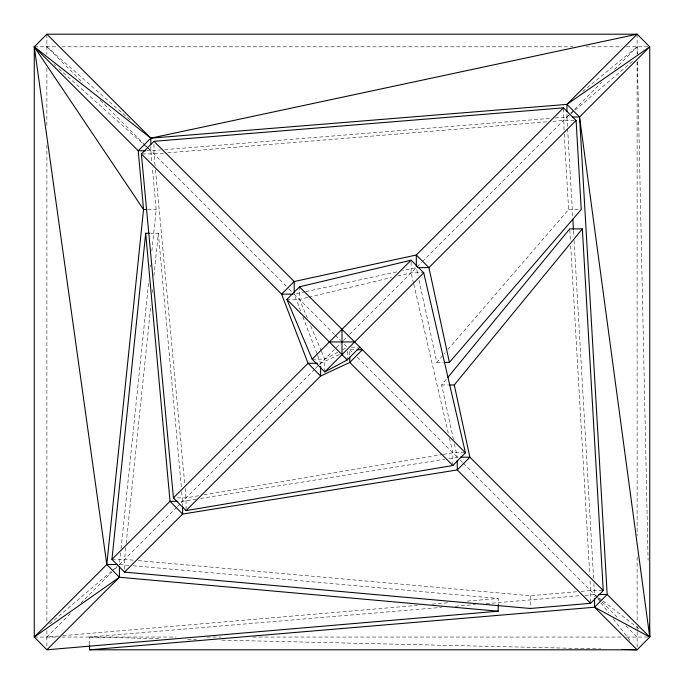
<?xml version="1.0" encoding="UTF-8"?>
<svg xmlns="http://www.w3.org/2000/svg" width="684" height="684" viewBox="0 0 684 684"><rect width="100%" height="100%" fill="white"/><g stroke="black" fill="none" stroke-linecap="round" stroke-linejoin="round"><path stroke-width="0.51" stroke-dasharray="3.42 2.56" d="M120.623 552.826L119.418 564.522L128.994 565.377M121.068 548.577L148.796 280.722M150.224 266.905L150.446 264.776M151.874 250.96L156.166 209.509L152.361 167.554M125.77 547.687L124.556 559.375L124.556 571.054M126.207 543.438L150.839 305.492M152.156 292.743L152.489 289.554M153.917 275.746L158.32 233.253L150.959 233.253M453.475 439.65L441.659 384.947L446.404 379.167M419.018 280.115L436.794 362.409L445.156 352.696M447.952 349.464L568.618 209.509L564.266 134.244M70.298 613.634L46.88 637.052L58.585 636.052M80.849 603.091L111.86 572.072M114.809 569.122L118.657 565.275M119.341 564.599L176.703 507.229M177.455 506.476L180.473 503.458M181.115 502.817L314.631 369.309M315.384 368.556L318.599 365.333M319.36 364.581L340.504 343.428M343.505 340.435L348.797 335.143M349.515 334.425L416.317 267.615L402.748 270.565M417.078 266.863L421.601 262.331M422.353 261.579L569.952 113.98M570.695 113.236L573.731 110.21M574.474 109.457L601.655 82.285M614.48 69.46L637.12 46.811L637.283 54.284M49.675 623.928L111.304 571.431M112.116 570.738L116.981 566.591M555.228 117.947L566.933 116.998L570.182 114.245M570.995 113.561L574.244 110.808M575.056 110.115L633.495 60.577M582.623 91.519L637.12 46.811M337.879 352.166L324.772 359.16L312.161 359.16M342.556 349.669L347.241 347.173L342.752 342.684M339.435 354.526L320.642 363.289L318.539 363.289M307.766 297.454L299.498 299.43L286.878 299.43M308.8 297.215L391.487 277.49M397.686 276.02L411.127 272.813L423.738 272.813M296.283 293.675L304.637 291.863M305.68 291.641L397.532 271.693M198.651 495.755L186.048 497.884L174.488 497.884M203.9 494.865L442.326 454.535M443.369 454.356L452.825 452.757L465.436 452.757M196.308 499.115L182.628 501.312L178.421 501.312M200.515 498.439L444.634 459.221M448.841 458.545L459.366 457.194M62.843 635.692L417.3 605.383M432.202 604.109L448.165 602.749M467.326 601.108L498.2 598.466L498.2 604.844M138.365 560.615L530.203 595.73L576.851 591.745M581.092 591.378L590.634 590.566L603.245 590.566M89.57 644.49L89.57 637.052L441.462 607.392M455.287 606.229L475.483 604.528M486.119 603.63L580.733 595.653M584.982 595.294L596.653 594.49M163.561 153.139L153.986 153.917L141.374 153.917M167.811 152.788L547.516 121.761M552.834 121.333L563.471 120.461L576.09 120.461M146.632 150.771L160.415 149.993M164.673 149.651L550.971 118.298M34.268 46.811L57.55 46.811M61.825 46.811L573.081 46.811M585.889 46.811L622.175 46.811M626.45 46.811L649.732 46.811M566.933 113.843L566.933 116.998L570.088 116.998M147.753 209.509L156.166 209.509M568.618 209.509L581.229 209.509M351.439 347.173L357.749 347.173M349.772 355.013L349.772 349.704L355.022 349.704M436.794 362.409L443.095 362.409M441.659 384.947L447.969 384.947M111.945 559.375L124.556 559.375L134.115 560.23M34.268 637.052L57.55 637.052M61.825 637.052L176.027 637.052M206.978 637.052L220.855 637.052M252.875 637.052L622.175 637.052M626.45 637.052L647.628 637.052M89.57 637.052L160.022 638.694M187.767 639.343L196.308 639.54M221.924 640.139L600.834 648.954M133.243 565.762L498.2 598.466M597.901 597.064L594.55 594.49L593.874 582.759M598.731 597.713L602.074 600.296M602.912 600.937L639.702 629.314M130.046 119.888L46.88 46.811L83.038 82.969M54.087 64.493L55.678 65.912M58.85 68.733L142.905 143.7M143.7 144.41L146.077 146.53M146.872 147.231L150.839 150.771L151.882 162.313M100.368 100.3L144.811 144.743M145.564 145.495L147.821 147.761M148.573 148.513L288.169 288.101M288.922 288.853L293.445 293.376M334.544 334.476L294.197 294.129L300.618 310.929M335.288 335.22L340.512 340.444M349.772 349.704L352.029 351.961M357.287 357.228L457.263 457.194L457.263 459.323M460.272 460.212L462.538 462.469M463.29 463.222L597.542 597.474M598.286 598.218L601.279 601.21M602.023 601.954L618.447 618.387M625.92 625.851L637.12 637.052M597.132 597.842L594.55 594.49L594.55 596.61M597.782 598.68L600.355 602.031M601.005 602.869L608.743 612.924M613.257 618.789L631.315 642.259M307.373 318.034L299.498 299.43L299.498 286.818M310.681 325.866L321.044 350.345M321.463 351.328L324.772 359.16L324.772 371.908M302.884 316.854L317.248 354.397M317.624 355.389L320.642 363.289L320.642 365.41M413.529 283.21L411.127 272.813L411.127 260.202M413.777 284.253L448.242 432.998M449.448 438.196L452.825 452.757L452.825 465.505M416.77 269.701L418.121 275.951M454.364 443.779L457.263 457.194M155.071 165.596L153.986 153.917L153.986 141.306M155.473 169.846L184.766 484.084M185.159 488.333L186.048 497.884L186.048 509.571M158.32 233.253L181.371 487.478M181.756 491.736L182.628 505.553M566.933 116.998L567.549 127.66M567.617 128.72L572.73 217.187M573.534 231.038L573.842 236.373M574.09 240.631L593.626 578.502M564.026 130.003L563.471 107.85M569.798 229.927L570.413 240.563M570.721 245.881L589.711 574.611M590.078 580.99L590.634 603.314M637.437 61.757L648.09 560.205M637.12 34.2L637.12 54.284M637.12 61.757L637.12 535.658M637.12 557.007L637.12 622.115M637.12 626.382L637.12 630.648M637.12 631.717L637.12 647.68M530.203 595.73L530.203 608.478M347.241 351.422L347.241 359.921M150.839 146.564L150.839 150.771M46.88 34.2L46.88 54.284M46.88 68.161L46.88 125.796M46.88 145.008L46.88 622.115M46.88 630.648L46.88 649.8"/><path stroke-width="1.03" d="M498.2 604.844L498.2 611.214L46.88 649.8L34.268 637.052L106.798 564.522L143.546 209.509L138.219 150.771L34.268 46.811L46.88 34.2L637.12 34.2L649.732 46.811L649.732 637.052L637.12 649.8L89.57 649.8L89.57 645.551M447.755 377.517L569.738 228.858L582.349 228.858L603.245 590.566L590.634 603.314L530.203 608.478L124.556 572.123L111.945 559.375L145.701 233.253L149.907 233.253M449.012 384.947L454.27 384.947L582.349 228.858M444.147 362.409L449.405 362.409L581.229 209.509L576.09 120.461L563.471 107.85L153.986 141.306L141.374 153.917L173.437 497.884L186.048 510.632L452.825 465.505L465.436 452.757L423.738 272.813L411.127 260.202L299.498 286.818L286.878 299.43L312.161 359.16L324.772 371.908L347.241 359.921L359.852 347.173M324.772 371.908L423.738 272.813M89.57 649.8L594.55 607.23L607.17 594.49L579.553 116.998L566.933 104.387L150.839 138.159L138.219 150.771L145.581 150.771M111.945 559.375L170.008 501.312L177.37 501.312M173.437 497.884L308.031 363.289L317.487 363.289M312.161 359.16L411.127 260.202M563.471 107.85L416.317 255.004L294.197 281.517L281.586 294.129L308.031 363.289L320.642 376.038L349.772 362.452L362.383 349.704L357.125 349.704M566.933 111.74L566.933 104.387L637.12 34.2L150.839 138.159L34.268 46.811L34.268 637.052L119.418 577.262L498.2 611.214M576.09 120.461L428.936 267.615L417.368 267.615M572.192 116.998L579.553 116.998L649.732 46.811L566.933 104.387M46.88 649.8L119.418 577.262L119.418 566.643M124.556 572.123L182.628 514.052L457.263 469.942L469.874 457.194L454.27 384.947M186.048 510.632L320.642 376.038L320.642 366.479M34.268 637.052L35.884 635.675M146.701 209.509L143.546 209.509L34.268 46.811L106.798 564.522L119.418 577.262M293.145 294.129L281.586 294.129L141.374 153.917M286.878 299.43L329.389 341.932L354.611 341.932M460.418 457.194L469.874 457.194L603.245 590.566M106.798 564.522L117.315 564.522M598.756 594.49L607.17 594.49L649.732 637.052L649.458 624.244M622.175 649.449L637.12 649.8L594.55 607.23L594.55 598.739M594.55 607.23L649.732 637.052L579.553 116.998M149.24 136.749L150.839 138.159L150.839 144.461M34.268 46.811L35.85 48.231M46.88 34.2L150.839 138.159M153.986 141.306L294.197 281.517L294.197 293.077M299.498 286.818L465.436 452.757M329.389 341.932L347.241 359.921M452.825 465.505L349.772 362.452L349.772 357.133M590.634 603.314L457.263 469.942L457.263 460.383M449.405 362.409L428.936 267.615L416.317 255.004L416.317 266.563M145.701 233.253L170.008 501.312L182.628 514.052L182.628 506.622M572.859 219.316L573.474 229.978M342 329.32L342 354.68"/></g></svg>
